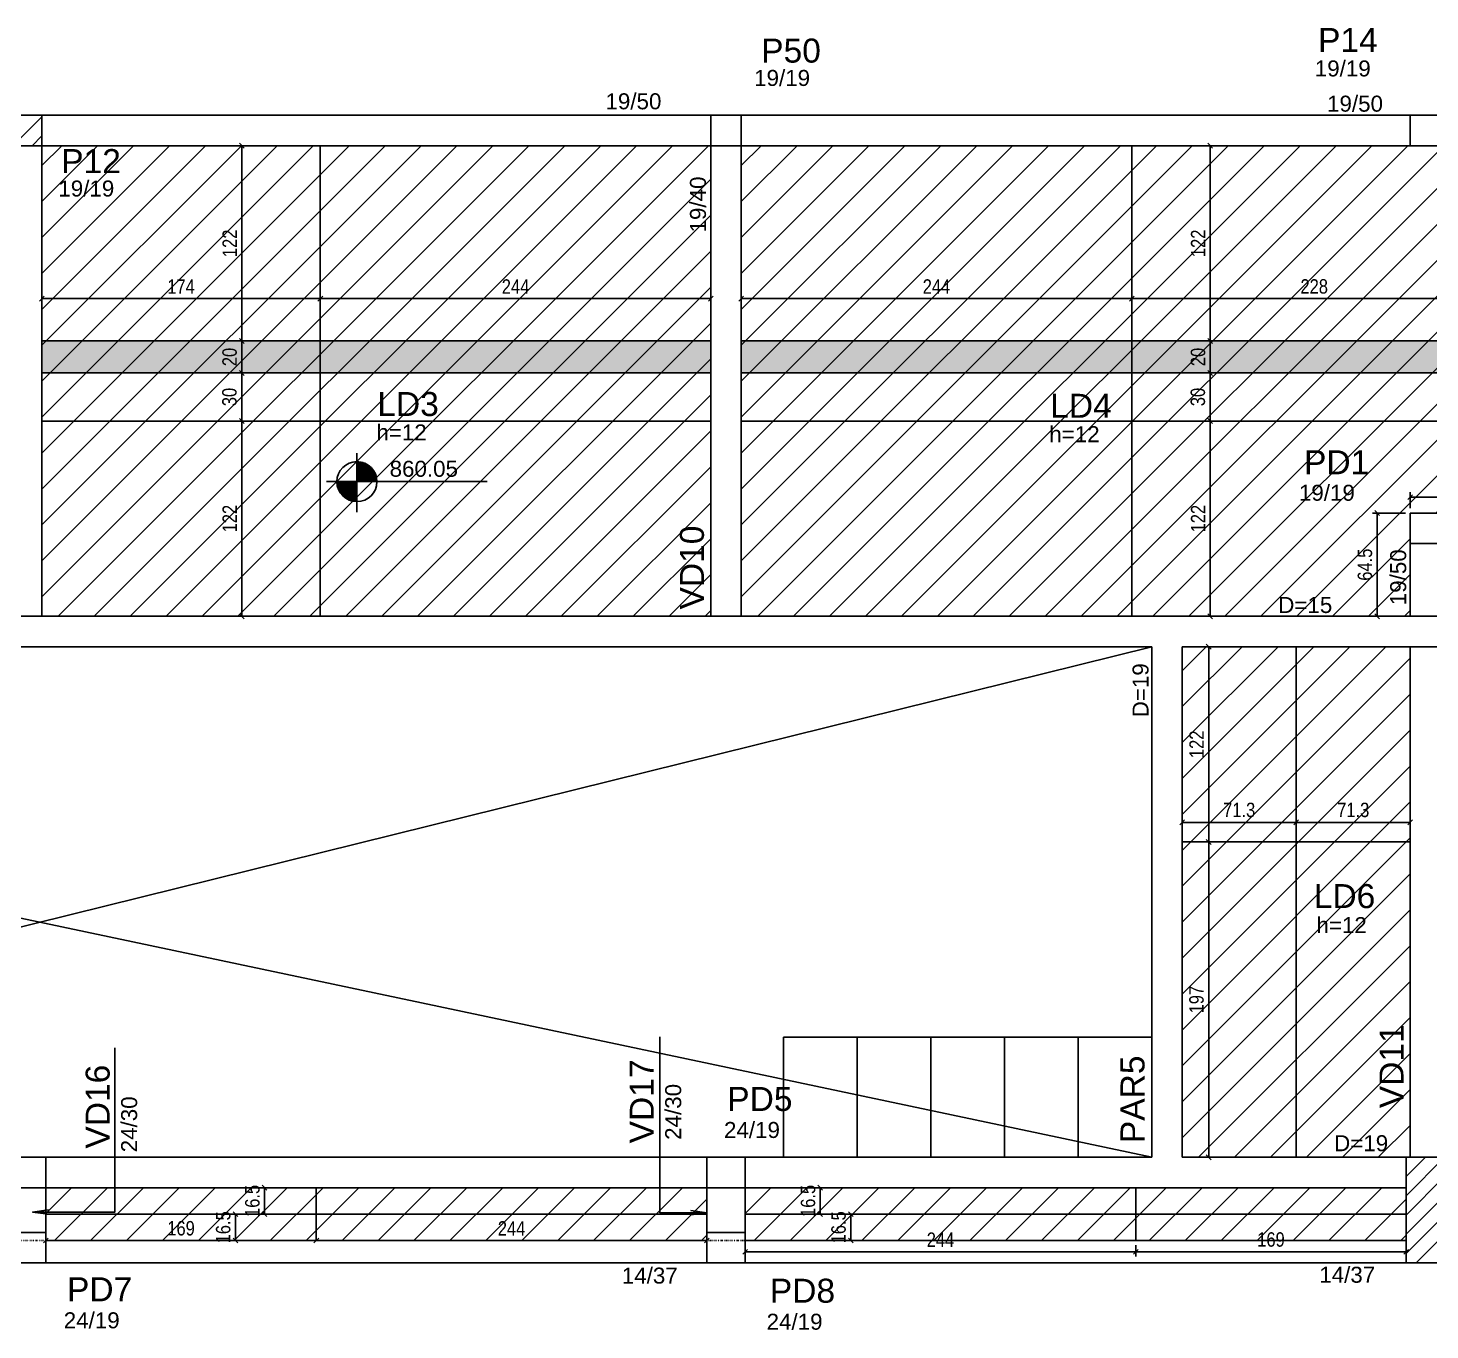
# Model space of a CAD drawing. Header units: millimetres. Extents: x 3536 to 7055, y 911 to 3688.
# Drawn here: x 4480 to 5356, y 918 to 1732 of the extents above; entities that cross this region are included whole.
import ezdxf

# ---------------------------------------------------------------- set-up
doc = ezdxf.new("R2010")
doc.units = ezdxf.units.MM
doc.linetypes.add('ESTILO_TQS_0004', pattern=[2, 0.5, -0.4, 0.1, -0.4, 0.1, -0.5])
doc.linetypes.add('ESTILO_TQS_0005', pattern=[0.4, 0.3, -0.1])
for name, color, linetype in [('3', 3, 'Continuous'), ('4', 4, 'Continuous'), ('7', 7, 'Continuous'), ('9', 9, 'Continuous'), ('COTA', 241, 'Continuous'), ('Painéis', 200, 'Continuous')]:
    doc.layers.add(name, color=color, linetype=linetype)
doc.layers.add('Hachura', color=251, linetype='Continuous', lineweight=9)
doc.layers.add('REAPROVEITAMENTO', color=251, linetype='Continuous', lineweight=9)
doc.styles.add('COTA TECNICA-50', font='techl___.ttf', dxfattribs={"height": 9})
doc.styles.get("Standard").update_dxf_attribs({"font": 'arial.ttf'})
doc.dimstyles.new('COTA PAINEL-50', dxfattribs={"dimtxt": 9, "dimasz": 3, "dimexe": 3, "dimexo": 3, "dimgap": 3, "dimtad": 1, "dimdec": 1, "dimzin": 12, "dimdsep": 46, "dimtxsty": 'COTA TECNICA-50', "dimblk1": 'OBLIQUE', "dimblk2": 'OBLIQUE', "dimsah": 1, "dimcen": 0.9, "dimclrd": 4, "dimclre": 4, "dimclrt": 240, "dimadec": 1, "dimazin": 3, "dimtfac": 1, "dimtdec": 1, "dimtmove": 0, "dimatfit": 3, "dimfxl": 1, "dimtolj": 1, "dimtzin": 12, "dimarcsym": 0})

# ---------------------------------------------------------------- blocks, each defined once
blk = doc.blocks.new('_Oblique')
at = {"color": 0, "linetype": 'ByBlock', "lineweight": -2}
blk.add_line((-0.5, -0.5), (0.5, 0.5), dxfattribs=at)
blk = doc.blocks.new('*D181')
at = {"layer": 'COTA', "color": 4, "lineweight": -2, "transparency": 16777216}
blk.add_line((4613.69, 1364.08), (4613.69, 1486.08), dxfattribs=at)
at = {"layer": 'Defpoints', "color": 0, "transparency": 16777216}
for p in [(4613.69, 1486.08), (4613.69, 1486.08), (4613.69, 1364.08)]:
    blk.add_point(p, dxfattribs=at)
at = {"layer": 'COTA', "color": 4, "lineweight": -2, "transparency": 16777216, "xscale": 3, "yscale": 3, "zscale": 3}
for p, rotation in [((4613.69, 1486.08), 90), ((4613.69, 1364.08), 270)]:
    blk.add_blockref('_Oblique', p, dxfattribs=dict(at, rotation=rotation))
at = {"layer": 'COTA', "color": 240, "transparency": 16777216, "insert": (4606.13, 1425.08), "char_height": 9, "attachment_point": 5, "rotation": 90, "style": 'COTA TECNICA-50'}
blk.add_mtext('\\A1;122', dxfattribs=at)
blk = doc.blocks.new('*D182')
at = {"layer": 'COTA', "color": 4, "lineweight": -2, "transparency": 16777216}
blk.add_line((4613.69, 1486.08), (4613.69, 1516.08), dxfattribs=at)
at = {"layer": 'Defpoints', "color": 0, "transparency": 16777216}
for p in [(4613.69, 1516.08), (4613.69, 1516.08), (4613.69, 1486.08)]:
    blk.add_point(p, dxfattribs=at)
at = {"layer": 'COTA', "color": 4, "lineweight": -2, "transparency": 16777216, "xscale": 3, "yscale": 3, "zscale": 3}
for p, rotation in [((4613.69, 1516.08), 90), ((4613.69, 1486.08), 270)]:
    blk.add_blockref('_Oblique', p, dxfattribs=dict(at, rotation=rotation))
at = {"layer": 'COTA', "color": 240, "transparency": 16777216, "insert": (4605.99, 1501.08), "char_height": 9, "attachment_point": 5, "rotation": 90, "style": 'COTA TECNICA-50'}
blk.add_mtext('\\A1;30', dxfattribs=at)
blk = doc.blocks.new('*D183')
at = {"layer": 'COTA', "color": 4, "lineweight": -2, "transparency": 16777216}
blk.add_line((4613.69, 1516.08), (4613.69, 1536.08), dxfattribs=at)
at = {"layer": 'Defpoints', "color": 0, "transparency": 16777216}
for p in [(4613.69, 1536.08), (4613.69, 1536.08), (4613.69, 1516.08)]:
    blk.add_point(p, dxfattribs=at)
at = {"layer": 'COTA', "color": 4, "lineweight": -2, "transparency": 16777216, "xscale": 3, "yscale": 3, "zscale": 3}
for p, rotation in [((4613.69, 1536.08), 90), ((4613.69, 1516.08), 270)]:
    blk.add_blockref('_Oblique', p, dxfattribs=dict(at, rotation=rotation))
at = {"layer": 'COTA', "color": 240, "transparency": 16777216, "insert": (4606.09, 1526.08), "char_height": 9, "attachment_point": 5, "rotation": 90, "style": 'COTA TECNICA-50'}
blk.add_mtext('\\A1;20', dxfattribs=at)
blk = doc.blocks.new('*D184')
at = {"layer": 'COTA', "color": 4, "lineweight": -2, "transparency": 16777216}
blk.add_line((4613.69, 1536.08), (4613.69, 1658.08), dxfattribs=at)
at = {"layer": 'Defpoints', "color": 0, "transparency": 16777216}
for p in [(4613.69, 1658.08), (4613.69, 1658.08), (4613.69, 1536.08)]:
    blk.add_point(p, dxfattribs=at)
at = {"layer": 'COTA', "color": 4, "lineweight": -2, "transparency": 16777216, "xscale": 3, "yscale": 3, "zscale": 3}
for p, rotation in [((4613.69, 1658.08), 90), ((4613.69, 1536.08), 270)]:
    blk.add_blockref('_Oblique', p, dxfattribs=dict(at, rotation=rotation))
at = {"layer": 'COTA', "color": 240, "transparency": 16777216, "insert": (4606.13, 1597.08), "char_height": 9, "attachment_point": 5, "rotation": 90, "style": 'COTA TECNICA-50'}
blk.add_mtext('\\A1;122', dxfattribs=at)
blk = doc.blocks.new('*D185')
at = {"layer": 'COTA', "color": 4, "lineweight": -2, "transparency": 16777216}
blk.add_line((4488.72, 1562.53), (4662.72, 1562.53), dxfattribs=at)
at = {"layer": 'Defpoints', "color": 0, "transparency": 16777216}
for p in [(4488.72, 1562.53), (4662.72, 1562.53), (4662.72, 1562.53)]:
    blk.add_point(p, dxfattribs=at)
at = {"layer": 'COTA', "color": 4, "lineweight": -2, "transparency": 16777216, "xscale": 3, "yscale": 3, "zscale": 3, "rotation": 180}
blk.add_blockref('_Oblique', (4488.72, 1562.53), dxfattribs=at)
at = {"layer": 'COTA', "color": 4, "lineweight": -2, "transparency": 16777216, "xscale": 3, "yscale": 3, "zscale": 3}
blk.add_blockref('_Oblique', (4662.72, 1562.53), dxfattribs=at)
at = {"layer": 'COTA', "color": 240, "transparency": 16777216, "insert": (4575.72, 1570.1), "char_height": 9, "attachment_point": 5, "style": 'COTA TECNICA-50'}
blk.add_mtext('\\A1;174', dxfattribs=at)
blk = doc.blocks.new('*D186')
at = {"layer": 'COTA', "color": 4, "lineweight": -2, "transparency": 16777216}
blk.add_line((4662.72, 1562.53), (4906.72, 1562.53), dxfattribs=at)
at = {"layer": 'Defpoints', "color": 0, "transparency": 16777216}
for p in [(4662.72, 1562.53), (4906.72, 1562.53), (4906.72, 1562.53)]:
    blk.add_point(p, dxfattribs=at)
at = {"layer": 'COTA', "color": 4, "lineweight": -2, "transparency": 16777216, "xscale": 3, "yscale": 3, "zscale": 3, "rotation": 180}
blk.add_blockref('_Oblique', (4662.72, 1562.53), dxfattribs=at)
at = {"layer": 'COTA', "color": 4, "lineweight": -2, "transparency": 16777216, "xscale": 3, "yscale": 3, "zscale": 3}
blk.add_blockref('_Oblique', (4906.72, 1562.53), dxfattribs=at)
at = {"layer": 'COTA', "color": 240, "transparency": 16777216, "insert": (4784.72, 1570.1), "char_height": 9, "attachment_point": 5, "style": 'COTA TECNICA-50'}
blk.add_mtext('\\A1;244', dxfattribs=at)
blk = doc.blocks.new('*D187')
at = {"layer": 'COTA', "color": 4, "lineweight": -2, "transparency": 16777216}
blk.add_line((5218.75, 1364.08), (5218.75, 1486.08), dxfattribs=at)
at = {"layer": 'Defpoints', "color": 0, "transparency": 16777216}
for p in [(5218.75, 1486.08), (5218.75, 1486.08), (5218.75, 1364.08)]:
    blk.add_point(p, dxfattribs=at)
at = {"layer": 'COTA', "color": 4, "lineweight": -2, "transparency": 16777216, "xscale": 3, "yscale": 3, "zscale": 3}
for p, rotation in [((5218.75, 1486.08), 90), ((5218.75, 1364.08), 270)]:
    blk.add_blockref('_Oblique', p, dxfattribs=dict(at, rotation=rotation))
at = {"layer": 'COTA', "color": 240, "transparency": 16777216, "insert": (5211.2, 1425.08), "char_height": 9, "attachment_point": 5, "rotation": 90, "style": 'COTA TECNICA-50'}
blk.add_mtext('\\A1;122', dxfattribs=at)
blk = doc.blocks.new('*D188')
at = {"layer": 'COTA', "color": 4, "lineweight": -2, "transparency": 16777216}
blk.add_line((5218.75, 1486.08), (5218.75, 1516.08), dxfattribs=at)
at = {"layer": 'Defpoints', "color": 0, "transparency": 16777216}
for p in [(5218.75, 1516.08), (5218.75, 1516.08), (5218.75, 1486.08)]:
    blk.add_point(p, dxfattribs=at)
at = {"layer": 'COTA', "color": 4, "lineweight": -2, "transparency": 16777216, "xscale": 3, "yscale": 3, "zscale": 3}
for p, rotation in [((5218.75, 1516.08), 90), ((5218.75, 1486.08), 270)]:
    blk.add_blockref('_Oblique', p, dxfattribs=dict(at, rotation=rotation))
at = {"layer": 'COTA', "color": 240, "transparency": 16777216, "insert": (5211.06, 1501.08), "char_height": 9, "attachment_point": 5, "rotation": 90, "style": 'COTA TECNICA-50'}
blk.add_mtext('\\A1;30', dxfattribs=at)
blk = doc.blocks.new('*D189')
at = {"layer": 'COTA', "color": 4, "lineweight": -2, "transparency": 16777216}
blk.add_line((5218.75, 1516.08), (5218.75, 1536.08), dxfattribs=at)
at = {"layer": 'Defpoints', "color": 0, "transparency": 16777216}
for p in [(5218.75, 1536.08), (5218.75, 1536.08), (5218.75, 1516.08)]:
    blk.add_point(p, dxfattribs=at)
at = {"layer": 'COTA', "color": 4, "lineweight": -2, "transparency": 16777216, "xscale": 3, "yscale": 3, "zscale": 3}
for p, rotation in [((5218.75, 1536.08), 90), ((5218.75, 1516.08), 270)]:
    blk.add_blockref('_Oblique', p, dxfattribs=dict(at, rotation=rotation))
at = {"layer": 'COTA', "color": 240, "transparency": 16777216, "insert": (5211.16, 1526.08), "char_height": 9, "attachment_point": 5, "rotation": 90, "style": 'COTA TECNICA-50'}
blk.add_mtext('\\A1;20', dxfattribs=at)
blk = doc.blocks.new('*D190')
at = {"layer": 'COTA', "color": 4, "lineweight": -2, "transparency": 16777216}
blk.add_line((5218.75, 1536.08), (5218.75, 1658.08), dxfattribs=at)
at = {"layer": 'Defpoints', "color": 0, "transparency": 16777216}
for p in [(5218.75, 1658.08), (5218.75, 1658.08), (5218.75, 1536.08)]:
    blk.add_point(p, dxfattribs=at)
at = {"layer": 'COTA', "color": 4, "lineweight": -2, "transparency": 16777216, "xscale": 3, "yscale": 3, "zscale": 3}
for p, rotation in [((5218.75, 1658.08), 90), ((5218.75, 1536.08), 270)]:
    blk.add_blockref('_Oblique', p, dxfattribs=dict(at, rotation=rotation))
at = {"layer": 'COTA', "color": 240, "transparency": 16777216, "insert": (5211.2, 1597.08), "char_height": 9, "attachment_point": 5, "rotation": 90, "style": 'COTA TECNICA-50'}
blk.add_mtext('\\A1;122', dxfattribs=at)
blk = doc.blocks.new('*D191')
at = {"layer": 'COTA', "color": 4, "lineweight": -2, "transparency": 16777216}
blk.add_line((5397.72, 1562.53), (5169.72, 1562.53), dxfattribs=at)
at = {"layer": 'Defpoints', "color": 0, "transparency": 16777216}
for p in [(5169.72, 1562.53), (5169.72, 1562.53), (5397.72, 1562.53)]:
    blk.add_point(p, dxfattribs=at)
at = {"layer": 'COTA', "color": 4, "lineweight": -2, "transparency": 16777216, "xscale": 3, "yscale": 3, "zscale": 3, "rotation": 180}
blk.add_blockref('_Oblique', (5169.72, 1562.53), dxfattribs=at)
at = {"layer": 'COTA', "color": 4, "lineweight": -2, "transparency": 16777216, "xscale": 3, "yscale": 3, "zscale": 3}
blk.add_blockref('_Oblique', (5397.72, 1562.53), dxfattribs=at)
at = {"layer": 'COTA', "color": 240, "transparency": 16777216, "insert": (5283.72, 1570.12), "char_height": 9, "attachment_point": 5, "style": 'COTA TECNICA-50'}
blk.add_mtext('\\A1;228', dxfattribs=at)
blk = doc.blocks.new('*D192')
at = {"layer": 'COTA', "color": 4, "lineweight": -2, "transparency": 16777216}
blk.add_line((5169.72, 1562.53), (4925.72, 1562.53), dxfattribs=at)
at = {"layer": 'Defpoints', "color": 0, "transparency": 16777216}
for p in [(4925.72, 1562.53), (4925.72, 1562.53), (5169.72, 1562.53)]:
    blk.add_point(p, dxfattribs=at)
at = {"layer": 'COTA', "color": 4, "lineweight": -2, "transparency": 16777216, "xscale": 3, "yscale": 3, "zscale": 3, "rotation": 180}
blk.add_blockref('_Oblique', (4925.72, 1562.53), dxfattribs=at)
at = {"layer": 'COTA', "color": 4, "lineweight": -2, "transparency": 16777216, "xscale": 3, "yscale": 3, "zscale": 3}
blk.add_blockref('_Oblique', (5169.72, 1562.53), dxfattribs=at)
at = {"layer": 'COTA', "color": 240, "transparency": 16777216, "insert": (5047.72, 1570.1), "char_height": 9, "attachment_point": 5, "style": 'COTA TECNICA-50'}
blk.add_mtext('\\A1;244', dxfattribs=at)
blk = doc.blocks.new('*D291')
at = {"layer": 'COTA', "color": 4, "lineweight": -2, "transparency": 16777216}
for p, q in [((5343.72, 1431.58), (5343.72, 1441.56)), ((5397.72, 1438.56), (5343.72, 1438.56)), ((5397.72, 1431.58), (5397.72, 1441.56))]:
    blk.add_line(p, q, dxfattribs=at)
at = {"layer": 'Defpoints', "color": 0, "transparency": 16777216}
for p in [(5343.72, 1438.56), (5343.72, 1428.58), (5397.72, 1428.58)]:
    blk.add_point(p, dxfattribs=at)
at = {"layer": 'COTA', "color": 4, "lineweight": -2, "transparency": 16777216, "xscale": 3, "yscale": 3, "zscale": 3, "rotation": 180}
blk.add_blockref('_Oblique', (5343.72, 1438.56), dxfattribs=at)
at = {"layer": 'COTA', "color": 4, "lineweight": -2, "transparency": 16777216, "xscale": 3, "yscale": 3, "zscale": 3}
blk.add_blockref('_Oblique', (5397.72, 1438.56), dxfattribs=at)
at = {"layer": 'COTA', "color": 240, "transparency": 16777216, "insert": (5370.72, 1446.16), "char_height": 9, "attachment_point": 5, "style": 'COTA TECNICA-50'}
blk.add_mtext('\\A1;54', dxfattribs=at)
blk = doc.blocks.new('*D292')
at = {"layer": 'COTA', "color": 4, "lineweight": -2, "transparency": 16777216}
for p, q in [((5340.72, 1428.58), (5320.05, 1428.58)), ((5323.05, 1428.58), (5323.05, 1364.08)), ((5340.72, 1364.08), (5320.05, 1364.08))]:
    blk.add_line(p, q, dxfattribs=at)
at = {"layer": 'Defpoints', "color": 0, "transparency": 16777216}
for p in [(5343.72, 1428.58), (5323.05, 1364.08), (5343.72, 1364.08)]:
    blk.add_point(p, dxfattribs=at)
at = {"layer": 'COTA', "color": 4, "lineweight": -2, "transparency": 16777216, "xscale": 3, "yscale": 3, "zscale": 3}
for p, rotation in [((5323.05, 1428.58), 90), ((5323.05, 1364.08), 270)]:
    blk.add_blockref('_Oblique', p, dxfattribs=dict(at, rotation=rotation))
at = {"layer": 'COTA', "color": 240, "transparency": 16777216, "insert": (5315.45, 1396.33), "char_height": 9, "attachment_point": 5, "rotation": 90, "style": 'COTA TECNICA-50'}
blk.add_mtext('\\A1;64.5', dxfattribs=at)
blk = doc.blocks.new('*D193')
at = {"layer": 'COTA', "color": 4, "lineweight": -2, "transparency": 16777216}
blk.add_line((5217.8, 1345.08), (5217.8, 1223.08), dxfattribs=at)
at = {"layer": 'Defpoints', "color": 0, "transparency": 16777216}
for p in [(5217.8, 1345.08), (5217.8, 1223.08), (5217.8, 1223.08)]:
    blk.add_point(p, dxfattribs=at)
at = {"layer": 'COTA', "color": 4, "lineweight": -2, "transparency": 16777216, "xscale": 3, "yscale": 3, "zscale": 3}
for p, rotation in [((5217.8, 1345.08), 90), ((5217.8, 1223.08), 270)]:
    blk.add_blockref('_Oblique', p, dxfattribs=dict(at, rotation=rotation))
at = {"layer": 'COTA', "color": 240, "transparency": 16777216, "insert": (5210.25, 1284.08), "char_height": 9, "attachment_point": 5, "rotation": 90, "style": 'COTA TECNICA-50'}
blk.add_mtext('\\A1;122', dxfattribs=at)
blk = doc.blocks.new('*D194')
at = {"layer": 'COTA', "color": 4, "lineweight": -2, "transparency": 16777216}
blk.add_line((5217.8, 1223.08), (5217.8, 1026.08), dxfattribs=at)
at = {"layer": 'Defpoints', "color": 0, "transparency": 16777216}
for p in [(5217.8, 1223.08), (5217.8, 1026.08), (5217.8, 1026.08)]:
    blk.add_point(p, dxfattribs=at)
at = {"layer": 'COTA', "color": 4, "lineweight": -2, "transparency": 16777216, "xscale": 3, "yscale": 3, "zscale": 3}
for p, rotation in [((5217.8, 1223.08), 90), ((5217.8, 1026.08), 270)]:
    blk.add_blockref('_Oblique', p, dxfattribs=dict(at, rotation=rotation))
at = {"layer": 'COTA', "color": 240, "transparency": 16777216, "insert": (5210.21, 1124.58), "char_height": 9, "attachment_point": 5, "rotation": 90, "style": 'COTA TECNICA-50'}
blk.add_mtext('\\A1;197', dxfattribs=at)
blk = doc.blocks.new('*D303')
at = {"layer": 'COTA', "color": 4, "lineweight": -2, "transparency": 16777216}
blk.add_line((5201.22, 1235.35), (5272.47, 1235.35), dxfattribs=at)
at = {"layer": 'Defpoints', "color": 0, "transparency": 16777216}
for p in [(5201.22, 1235.35), (5272.47, 1235.35), (5272.47, 1235.35)]:
    blk.add_point(p, dxfattribs=at)
at = {"layer": 'COTA', "color": 4, "lineweight": -2, "transparency": 16777216, "xscale": 3, "yscale": 3, "zscale": 3, "rotation": 180}
blk.add_blockref('_Oblique', (5201.22, 1235.35), dxfattribs=at)
at = {"layer": 'COTA', "color": 4, "lineweight": -2, "transparency": 16777216, "xscale": 3, "yscale": 3, "zscale": 3}
blk.add_blockref('_Oblique', (5272.47, 1235.35), dxfattribs=at)
at = {"layer": 'COTA', "color": 240, "transparency": 16777216, "insert": (5236.85, 1243.05), "char_height": 9, "attachment_point": 5, "style": 'COTA TECNICA-50'}
blk.add_mtext('\\A1;71.3', dxfattribs=at)
blk = doc.blocks.new('*D304')
at = {"layer": 'COTA', "color": 4, "lineweight": -2, "transparency": 16777216}
blk.add_line((5272.47, 1235.35), (5343.72, 1235.35), dxfattribs=at)
at = {"layer": 'Defpoints', "color": 0, "transparency": 16777216}
for p in [(5272.47, 1235.35), (5343.72, 1235.35), (5343.72, 1235.35)]:
    blk.add_point(p, dxfattribs=at)
at = {"layer": 'COTA', "color": 4, "lineweight": -2, "transparency": 16777216, "xscale": 3, "yscale": 3, "zscale": 3, "rotation": 180}
blk.add_blockref('_Oblique', (5272.47, 1235.35), dxfattribs=at)
at = {"layer": 'COTA', "color": 4, "lineweight": -2, "transparency": 16777216, "xscale": 3, "yscale": 3, "zscale": 3}
blk.add_blockref('_Oblique', (5343.72, 1235.35), dxfattribs=at)
at = {"layer": 'COTA', "color": 240, "transparency": 16777216, "insert": (5308.1, 1243.05), "char_height": 9, "attachment_point": 5, "style": 'COTA TECNICA-50'}
blk.add_mtext('\\A1;71.3', dxfattribs=at)
blk = doc.blocks.new('*D272')
at = {"layer": 'COTA', "color": 4, "lineweight": -2, "transparency": 16777216}
for p, q in [((5172.22, 971.08), (5172.22, 964.04)), ((5341.22, 967.04), (5172.22, 967.04)), ((5341.22, 971.08), (5341.22, 964.04))]:
    blk.add_line(p, q, dxfattribs=at)
at = {"layer": 'Defpoints', "color": 0, "transparency": 16777216}
for p in [(5172.22, 974.08), (5341.22, 974.08), (5172.22, 967.04)]:
    blk.add_point(p, dxfattribs=at)
at = {"layer": 'COTA', "color": 4, "lineweight": -2, "transparency": 16777216, "xscale": 3, "yscale": 3, "zscale": 3, "rotation": 180}
blk.add_blockref('_Oblique', (5172.22, 967.04), dxfattribs=at)
at = {"layer": 'COTA', "color": 4, "lineweight": -2, "transparency": 16777216, "xscale": 3, "yscale": 3, "zscale": 3}
blk.add_blockref('_Oblique', (5341.22, 967.04), dxfattribs=at)
at = {"layer": 'COTA', "color": 240, "transparency": 16777216, "insert": (5256.72, 974.66), "char_height": 9, "attachment_point": 5, "style": 'COTA TECNICA-50'}
blk.add_mtext('\\A1;169', dxfattribs=at)
blk = doc.blocks.new('*D273')
at = {"layer": 'COTA', "color": 4, "lineweight": -2, "transparency": 16777216}
for p, q in [((4928.22, 971.08), (4928.22, 964.04)), ((5172.22, 967.04), (4928.22, 967.04)), ((5172.22, 971.08), (5172.22, 964.04))]:
    blk.add_line(p, q, dxfattribs=at)
at = {"layer": 'Defpoints', "color": 0, "transparency": 16777216}
for p in [(4928.22, 974.08), (5172.22, 974.08), (4928.22, 967.04)]:
    blk.add_point(p, dxfattribs=at)
at = {"layer": 'COTA', "color": 4, "lineweight": -2, "transparency": 16777216, "xscale": 3, "yscale": 3, "zscale": 3, "rotation": 180}
blk.add_blockref('_Oblique', (4928.22, 967.04), dxfattribs=at)
at = {"layer": 'COTA', "color": 4, "lineweight": -2, "transparency": 16777216, "xscale": 3, "yscale": 3, "zscale": 3}
blk.add_blockref('_Oblique', (5172.22, 967.04), dxfattribs=at)
at = {"layer": 'COTA', "color": 240, "transparency": 16777216, "insert": (5050.22, 974.61), "char_height": 9, "attachment_point": 5, "style": 'COTA TECNICA-50'}
blk.add_mtext('\\A1;244', dxfattribs=at)
blk = doc.blocks.new('*D274')
at = {"layer": 'COTA', "color": 4, "lineweight": -2, "transparency": 16777216}
for p, q in [((4972.75, 1007.08), (4972.09, 1007.08)), ((4975.09, 990.58), (4975.09, 1007.08)), ((4972.75, 990.58), (4972.09, 990.58))]:
    blk.add_line(p, q, dxfattribs=at)
at = {"layer": 'Defpoints', "color": 0, "transparency": 16777216}
for p in [(4975.09, 1007.08), (4975.75, 1007.08), (4975.75, 990.58)]:
    blk.add_point(p, dxfattribs=at)
at = {"layer": 'COTA', "color": 4, "lineweight": -2, "transparency": 16777216, "xscale": 3, "yscale": 3, "zscale": 3}
for p, rotation in [((4975.09, 1007.08), 90), ((4975.09, 990.58), 270)]:
    blk.add_blockref('_Oblique', p, dxfattribs=dict(at, rotation=rotation))
at = {"layer": 'COTA', "color": 240, "transparency": 16777216, "insert": (4967.49, 998.83), "char_height": 9, "attachment_point": 5, "rotation": 90, "style": 'COTA TECNICA-50'}
blk.add_mtext('\\A1;16.5', dxfattribs=at)
blk = doc.blocks.new('*D166')
at = {"layer": 'COTA', "color": 4, "lineweight": -2, "transparency": 16777216}
blk.add_line((4994.16, 990.58), (4994.16, 974.08), dxfattribs=at)
at = {"layer": 'Defpoints', "color": 0, "transparency": 16777216}
for p in [(4994.16, 990.58), (4994.16, 974.08), (4994.16, 974.08)]:
    blk.add_point(p, dxfattribs=at)
at = {"layer": 'COTA', "color": 4, "lineweight": -2, "transparency": 16777216, "xscale": 3, "yscale": 3, "zscale": 3}
for p, rotation in [((4994.16, 990.58), 90), ((4994.16, 974.08), 270)]:
    blk.add_blockref('_Oblique', p, dxfattribs=dict(at, rotation=rotation))
at = {"layer": 'COTA', "color": 240, "transparency": 16777216, "insert": (4986.56, 982.33), "char_height": 9, "attachment_point": 5, "rotation": 90, "style": 'COTA TECNICA-50'}
blk.add_mtext('\\A1;16.5', dxfattribs=at)
blk = doc.blocks.new('*D275')
at = {"layer": 'COTA', "color": 4, "lineweight": -2, "transparency": 16777216}
blk.add_line((4904.22, 974.08), (4660.22, 974.08), dxfattribs=at)
at = {"layer": 'Defpoints', "color": 0, "transparency": 16777216}
for p in [(4660.22, 974.08), (4660.22, 974.08), (4904.22, 974.08)]:
    blk.add_point(p, dxfattribs=at)
at = {"layer": 'COTA', "color": 4, "lineweight": -2, "transparency": 16777216, "xscale": 3, "yscale": 3, "zscale": 3, "rotation": 180}
blk.add_blockref('_Oblique', (4660.22, 974.08), dxfattribs=at)
at = {"layer": 'COTA', "color": 4, "lineweight": -2, "transparency": 16777216, "xscale": 3, "yscale": 3, "zscale": 3}
blk.add_blockref('_Oblique', (4904.22, 974.08), dxfattribs=at)
at = {"layer": 'COTA', "color": 240, "transparency": 16777216, "insert": (4782.22, 981.64), "char_height": 9, "attachment_point": 5, "style": 'COTA TECNICA-50'}
blk.add_mtext('\\A1;244', dxfattribs=at)
blk = doc.blocks.new('*D276')
at = {"layer": 'COTA', "color": 4, "lineweight": -2, "transparency": 16777216}
blk.add_line((4660.22, 974.08), (4491.22, 974.08), dxfattribs=at)
at = {"layer": 'Defpoints', "color": 0, "transparency": 16777216}
for p in [(4491.22, 974.08), (4491.22, 974.08), (4660.22, 974.08)]:
    blk.add_point(p, dxfattribs=at)
at = {"layer": 'COTA', "color": 4, "lineweight": -2, "transparency": 16777216, "xscale": 3, "yscale": 3, "zscale": 3, "rotation": 180}
blk.add_blockref('_Oblique', (4491.22, 974.08), dxfattribs=at)
at = {"layer": 'COTA', "color": 4, "lineweight": -2, "transparency": 16777216, "xscale": 3, "yscale": 3, "zscale": 3}
blk.add_blockref('_Oblique', (4660.22, 974.08), dxfattribs=at)
at = {"layer": 'COTA', "color": 240, "transparency": 16777216, "insert": (4575.72, 981.69), "char_height": 9, "attachment_point": 5, "style": 'COTA TECNICA-50'}
blk.add_mtext('\\A1;169', dxfattribs=at)
blk = doc.blocks.new('*D167')
at = {"layer": 'COTA', "color": 4, "lineweight": -2, "transparency": 16777216}
blk.add_line((4609.69, 974.08), (4609.69, 990.58), dxfattribs=at)
at = {"layer": 'Defpoints', "color": 0, "transparency": 16777216}
for p in [(4609.69, 990.58), (4609.69, 990.58), (4609.69, 974.08)]:
    blk.add_point(p, dxfattribs=at)
at = {"layer": 'COTA', "color": 4, "lineweight": -2, "transparency": 16777216, "xscale": 3, "yscale": 3, "zscale": 3}
for p, rotation in [((4609.69, 990.58), 90), ((4609.69, 974.08), 270)]:
    blk.add_blockref('_Oblique', p, dxfattribs=dict(at, rotation=rotation))
at = {"layer": 'COTA', "color": 240, "transparency": 16777216, "insert": (4602.09, 982.33), "char_height": 9, "attachment_point": 5, "rotation": 90, "style": 'COTA TECNICA-50'}
blk.add_mtext('\\A1;16.5', dxfattribs=at)
blk = doc.blocks.new('*D277')
at = {"layer": 'COTA', "color": 4, "lineweight": -2, "transparency": 16777216}
blk.add_line((4627.91, 990.58), (4627.91, 1007.08), dxfattribs=at)
at = {"layer": 'Defpoints', "color": 0, "transparency": 16777216}
for p in [(4627.91, 1007.08), (4627.91, 1007.08), (4627.91, 990.58)]:
    blk.add_point(p, dxfattribs=at)
at = {"layer": 'COTA', "color": 4, "lineweight": -2, "transparency": 16777216, "xscale": 3, "yscale": 3, "zscale": 3}
for p, rotation in [((4627.91, 1007.08), 90), ((4627.91, 990.58), 270)]:
    blk.add_blockref('_Oblique', p, dxfattribs=dict(at, rotation=rotation))
at = {"layer": 'COTA', "color": 240, "transparency": 16777216, "insert": (4620.32, 998.83), "char_height": 9, "attachment_point": 5, "rotation": 90, "style": 'COTA TECNICA-50'}
blk.add_mtext('\\A1;16.5', dxfattribs=at)

msp = doc.modelspace()

# ---------------------------------------------------------------- hatches: boundary and pattern name
at = {"layer": 'Hachura', "linetype": 'ByBlock'}
h = msp.add_hatch(color=256, dxfattribs=at)
h.dxf.hatch_style = 1
h.paths.add_polyline_path([(4906.72, 1516.08), (4906.72, 1536.08), (4488.72, 1536.08), (4488.72, 1516.08)])
h = msp.add_hatch(color=256, dxfattribs=at)
h.dxf.hatch_style = 1
h.paths.add_polyline_path([(5397.72, 1516.08), (5397.72, 1536.08), (4925.72, 1536.08), (4925.72, 1516.08)])
at = {"layer": 'REAPROVEITAMENTO', "linetype": 'ByBlock'}
h = msp.add_hatch(dxfattribs=at)
h.set_pattern_fill('ANSI31', color=256, scale=5, style=2)
h.set_pattern_definition([(45, (-2049.038, -604.043), (-11.22532, 11.22532), [])])
h.paths.add_polyline_path([(4488.72, 1364.08), (4906.72, 1364.08), (4906.72, 1658.08), (4488.72, 1658.08)])
h = msp.add_hatch(dxfattribs=at)
h.set_pattern_fill('ANSI31', color=256, scale=5, style=2)
h.set_pattern_definition([(45, (-1612.038, -604.043), (-11.22532, 11.22532), [])])
h.paths.add_polyline_path([(5343.72, 1428.58), (5397.72, 1428.58), (5397.72, 1658.08), (4925.72, 1658.08), (4925.72, 1364.08), (5343.72, 1364.08)])
h = msp.add_hatch(dxfattribs=at)
h.set_pattern_fill('ANSI31', color=256, scale=5, style=2)
h.set_pattern_definition([(45, (-1336.538, -942.043), (-11.22532, 11.22532), [])])
h.paths.add_polyline_path([(5201.22, 1026.08), (5343.72, 1026.08), (5343.72, 1345.08), (5201.22, 1345.08)])
h = msp.add_hatch(dxfattribs=at)
h.set_pattern_fill('ANSI31', color=256, scale=5, style=2)
h.set_pattern_definition([(45, (-1776.038, -1280.043), (-11.22532, 11.22532), [])])
h.paths.add_polyline_path([(4491.22, 974.08), (4904.22, 974.08), (4904.22, 1007.08), (4491.22, 1007.08)])
h = msp.add_hatch(dxfattribs=at)
h.set_pattern_fill('ANSI31', color=256, scale=5, style=2)
h.set_pattern_definition([(45, (-1339.038, -1280.043), (-11.22532, 11.22532), [])])
h.paths.add_polyline_path([(4928.22, 974.08), (5341.22, 974.08), (5341.22, 1007.08), (4928.22, 1007.08)])

# ---------------------------------------------------------------- linework, layer by layer
at = {"layer": '3', "linetype": 'Continuous', "ltscale": 15}
for p, q in [((4470.62, 1658.08), (4488.72, 1676.17)), ((4482.65, 1658.08), (4488.72, 1664.15)), ((4488.72, 1658.08), (4488.72, 1364.08)), ((4906.72, 1658.08), (4906.72, 1364.08)), ((4925.72, 1658.08), (4925.72, 1364.08)), ((4685.6, 1429.09), (4685.6, 1465.94)), ((4685.6, 1460.7), (4685.6, 1435.7)), ((4685.6, 1460.09), (4689.45, 1460.09)), ((4685.6, 1459.3), (4691.35, 1459.3)), ((4685.6, 1458.5), (4692.67, 1458.5)), ((4685.6, 1457.71), (4693.71, 1457.71)), ((4685.6, 1456.92), (4694.55, 1456.92)), ((4685.6, 1456.12), (4695.26, 1456.12)), ((4685.6, 1455.33), (4695.86, 1455.33)), ((4685.6, 1454.54), (4696.37, 1454.54)), ((4666.55, 1448.2), (4766.94, 1448.2)), ((4673.1, 1448.2), (4698.1, 1448.2)), ((4685.6, 1447.4), (4673.1, 1447.4)), ((4685.6, 1446.61), (4673.2, 1446.61)), ((4685.6, 1445.82), (4673.33, 1445.82)), ((4685.6, 1453.75), (4696.8, 1453.75)), ((4685.6, 1452.95), (4697.16, 1452.95)), ((4685.6, 1452.16), (4697.45, 1452.16)), ((4685.6, 1451.37), (4697.69, 1451.37)), ((4685.6, 1450.57), (4697.87, 1450.57)), ((4685.6, 1449.78), (4698, 1449.78)), ((4685.6, 1448.99), (4698.1, 1448.99)), ((4685.6, 1445.02), (4673.51, 1445.02)), ((4685.6, 1444.23), (4673.75, 1444.23)), ((4685.6, 1443.44), (4674.04, 1443.44)), ((4685.6, 1442.65), (4674.4, 1442.65)), ((4685.6, 1441.85), (4674.83, 1441.85)), ((4685.6, 1441.06), (4675.34, 1441.06)), ((4685.6, 1440.27), (4675.94, 1440.27)), ((4685.6, 1439.47), (4676.64, 1439.47)), ((4685.6, 1438.68), (4677.49, 1438.68)), ((4685.6, 1437.89), (4678.53, 1437.89)), ((4685.6, 1437.1), (4679.85, 1437.1)), ((4685.6, 1436.3), (4681.75, 1436.3)), ((5343.72, 1364.08), (5343.72, 1409.58)), ((3608.22, 1364.08), (5362.72, 1364.08)), ((3672.22, 1345.08), (5182.22, 1345.08)), ((5182.22, 1345.08), (5182.22, 1026.08)), ((5201.22, 1345.08), (5201.22, 1026.08)), ((5201.22, 1345.08), (5362.72, 1345.08)), ((5343.72, 1026.08), (5343.72, 1345.08)), ((5201.22, 1026.08), (5341.22, 1026.08)), ((5341.22, 1002.03), (5365.22, 1026.08)), ((5341.22, 1014.05), (5353.25, 1026.08)), ((5341.22, 990.01), (5365.22, 1014.01)), ((4491.22, 1007.08), (4904.22, 1007.08)), ((4491.22, 1007.08), (4491.22, 979.08)), ((4904.22, 1007.08), (5341.22, 1007.08)), ((4904.22, 1007.08), (4904.22, 979.08)), ((4928.22, 1007.08), (4928.22, 979.08)), ((5341.22, 977.99), (5365.22, 1001.99)), ((5341.22, 965.97), (5365.22, 989.97)), ((5347.35, 960.08), (5365.22, 977.94)), ((4904.22, 960.08), (4491.22, 960.08))]:
    msp.add_line(p, q, dxfattribs=at)
at = {"layer": '3', "linetype": 'Continuous'}
for points in [[(4906.72, 1677.08), (4488.72, 1677.08)], [(5343.72, 1677.08), (4925.72, 1677.08)], [(4488.72, 1658.08), (4906.72, 1658.08)], [(4925.72, 1658.08), (5343.72, 1658.08)], [(5182.22, 1026.08), (3893.9, 1026.08), (3672.22, 1235.91)], [(4928.22, 960.08), (5341.22, 960.08)]]:
    msp.add_lwpolyline(points, dxfattribs=at)
at = {"layer": '3', "linetype": 'ESTILO_TQS_0004'}
msp.add_lwpolyline([(4467.22, 974.08), (5341.22, 974.08)], dxfattribs=at)
at = {"layer": '3', "linetype": 'Continuous'}
msp.add_circle((4685.6, 1448.2), 12.5, dxfattribs=at)
at = {"layer": '7', "linetype": 'Continuous'}
for points in [[(4469.72, 1677.08), (4488.72, 1677.08), (4488.72, 1658.08), (4469.72, 1658.08), (4469.72, 1677.08)], [(4906.72, 1677.08), (4925.72, 1677.08), (4925.72, 1658.08), (4906.72, 1658.08), (4906.72, 1677.08)], [(5343.72, 1677.08), (5362.72, 1677.08), (5362.72, 1658.08), (5343.72, 1658.08), (5343.72, 1677.08)], [(5343.72, 1428.58), (5362.72, 1428.58), (5362.72, 1409.58), (5343.72, 1409.58), (5343.72, 1428.58)], [(4467.22, 1007.08), (4491.22, 1007.08), (4491.22, 1026.08), (4467.22, 1026.08), (4467.22, 1007.08)], [(4904.22, 1007.08), (4928.22, 1007.08), (4928.22, 1026.08), (4904.22, 1026.08), (4904.22, 1007.08)], [(5341.22, 960.08), (5365.22, 960.08), (5365.22, 1026.08), (5341.22, 1026.08), (5341.22, 960.08)], [(4467.22, 960.08), (4491.22, 960.08), (4491.22, 979.08), (4467.22, 979.08), (4467.22, 960.08)], [(4904.22, 960.08), (4928.22, 960.08), (4928.22, 979.08), (4904.22, 979.08), (4904.22, 960.08)]]:
    msp.add_lwpolyline(points, dxfattribs=at)
at = {"layer": '9', "linetype": 'Continuous'}
for p, q in [((3672.22, 1345.08), (5182.22, 1026.08)), ((5182.22, 1345.08), (3893.9, 1026.08))]:
    msp.add_line(p, q, dxfattribs=at)
at = {"layer": '9', "linetype": 'ESTILO_TQS_0005'}
for p, q in [((4952.22, 1101.08), (5182.22, 1101.08)), ((4952.22, 1026.08), (4952.22, 1101.08)), ((4998.22, 1026.08), (4998.22, 1101.08)), ((5044.22, 1026.08), (5044.22, 1101.08)), ((5090.22, 1026.08), (5090.22, 1101.08)), ((5136.22, 1026.08), (5136.22, 1101.08))]:
    msp.add_line(p, q, dxfattribs=at)
at = {"layer": '9', "linetype": 'Continuous'}
for points in [[(4874.9, 1101.42), (4874.9, 991.44), (4904.22, 991.44), (4894.31, 992.75), (4904.22, 991.44), (4894.31, 990.14)], [(4534.45, 1094.49), (4534.45, 991.89), (4482.95, 991.89), (4492.87, 993.2), (4482.95, 991.89), (4492.87, 990.59)]]:
    msp.add_lwpolyline(points, dxfattribs=at)
at = {"layer": 'Painéis'}
for p, q in [((4662.72, 1658.08), (4662.72, 1364.08)), ((5169.72, 1658.08), (5169.72, 1364.08)), ((4488.72, 1536.08), (4906.72, 1536.08)), ((5397.72, 1536.08), (4925.72, 1536.08)), ((4488.72, 1516.08), (4906.72, 1516.08)), ((5397.72, 1516.08), (4925.72, 1516.08)), ((4488.72, 1486.08), (4906.72, 1486.08)), ((5397.72, 1486.08), (4925.72, 1486.08)), ((5272.47, 1345.08), (5272.47, 1026.08)), ((5343.72, 1223.08), (5201.22, 1223.08)), ((4660.22, 1007.08), (4660.22, 974.08)), ((5172.22, 1007.08), (5172.22, 974.08)), ((4904.22, 990.58), (4491.22, 990.58)), ((4928.22, 990.58), (5341.22, 990.58))]:
    msp.add_line(p, q, dxfattribs=at)
for points in [[(4904.22, 1007.08), (4491.22, 1007.08), (4491.22, 974.08), (4904.22, 974.08)], [(4928.22, 1007.08), (5341.22, 1007.08), (5341.22, 974.08), (4928.22, 974.08)]]:
    msp.add_lwpolyline(points, close=True, dxfattribs=at)

# ---------------------------------------------------------------- texts
at = {"layer": '3', "linetype": 'Continuous'}
for s, p in [('19/19', (5284.08, 1701.35)), ('19/19', (4933.79, 1695.42)), ('19/50', (4840.91, 1680.83)), ('19/50', (5291.74, 1679.35)), ('19/19', (4499.05, 1626.34)), ('h=12', (4697.75, 1473.95)), ('h=12', (5118.19, 1472.85)), ('860.05', (4706.03, 1451.25)), ('19/19', (5274.17, 1436.26)), ('D=15', (5261.25, 1366.14)), ('h=12', (5285.12, 1166.11)), ('24/19', (4914.96, 1038.15)), ('D=19', (5296.15, 1029.89)), ('14/37', (4851.11, 947.17)), ('14/37', (5286.87, 947.7)), ('24/19', (4502.43, 919.23)), ('24/19', (4941.57, 918.35))]:
    msp.add_text(s, height=10, dxfattribs=at).set_placement(p)
for s, p in [('19/40', (4903.69, 1603.87)), ('19/50', (5341.18, 1370.98)), ('D=19', (5180.22, 1300.96)), ('24/30', (4888.22, 1036.97)), ('24/30', (4548.27, 1029.18))]:
    msp.add_text(s, height=10, rotation=90, dxfattribs=at).set_placement(p)
at = {"layer": '4', "linetype": 'Continuous'}
for s, p in [('P14', (5286.13, 1716.6)), ('P50', (4938.21, 1710)), ('P12', (4500.85, 1640.96)), ('LD3', (4698.34, 1489.21)), ('LD4', (5118.78, 1488.1)), ('PD1', (5277.36, 1452.81)), ('LD6', (5283.45, 1181.76)), ('PD5', (4917, 1055.01)), ('PD7', (4504.47, 936.1)), ('PD8', (4943.61, 935.21))]:
    msp.add_text(s, height=15, dxfattribs=at).set_placement(p)
for s, p in [('VD10', (4902.42, 1368.34)), ('VD11', (5339.52, 1056.74)), ('PAR5', (5177.69, 1034.93)), ('VD16', (4531.12, 1031.51)), ('VD17', (4871.06, 1034.78))]:
    msp.add_text(s, height=15, rotation=90, dxfattribs=at).set_placement(p)

# ---------------------------------------------------------------- dimensions: what is measured, and where the dimension line sits
at = {"layer": 'COTA'}
for base, p1, p2, angle, picture, middle in [((4613.69, 1658.08), (4613.69, 1536.08), (4613.69, 1658.08), 90, '*D184', (4606.13, 1597.08)), ((5218.75, 1658.08), (5218.75, 1536.08), (5218.75, 1658.08), 90, '*D190', (5211.2, 1597.08)), ((4925.72, 1562.53), (5169.72, 1562.53), (4925.72, 1562.53), 180, '*D192', (5047.72, 1570.1)), ((5169.72, 1562.53), (5397.72, 1562.53), (5169.72, 1562.53), 180, '*D191', (5283.72, 1570.12)), ((4613.69, 1536.08), (4613.69, 1516.08), (4613.69, 1536.08), 90, '*D183', (4606.09, 1526.08)), ((5218.75, 1536.08), (5218.75, 1516.08), (5218.75, 1536.08), 90, '*D189', (5211.16, 1526.08)), ((4613.69, 1516.08), (4613.69, 1486.08), (4613.69, 1516.08), 90, '*D182', (4605.99, 1501.08)), ((5218.75, 1516.08), (5218.75, 1486.08), (5218.75, 1516.08), 90, '*D188', (5211.06, 1501.08)), ((4613.69, 1486.08), (4613.69, 1364.08), (4613.69, 1486.08), 90, '*D181', (4606.13, 1425.08)), ((5218.75, 1486.08), (5218.75, 1364.08), (5218.75, 1486.08), 90, '*D187', (5211.2, 1425.08)), ((5323.05, 1364.08), (5343.72, 1428.58), (5343.72, 1364.08), 90, '*D292', (5315.45, 1396.33)), ((5217.8, 1223.08), (5217.8, 1345.08), (5217.8, 1223.08), 90, '*D193', (5210.25, 1284.08)), ((5217.8, 1026.08), (5217.8, 1223.08), (5217.8, 1026.08), 90, '*D194', (5210.21, 1124.58))]:
    dim = msp.add_linear_dim(base=base, p1=p1, p2=p2, angle=angle, dimstyle='COTA PAINEL-50', dxfattribs=at)
    dim.commit()
    dim.dimension.update_dxf_attribs({"geometry": picture, "text_midpoint": middle})
for base, p1, p2, picture, middle in [((4662.72, 1562.53), (4488.72, 1562.53), (4662.72, 1562.53), '*D185', (4575.72, 1570.1)), ((4906.72, 1562.53), (4662.72, 1562.53), (4906.72, 1562.53), '*D186', (4784.72, 1570.1)), ((5343.72, 1438.56), (5397.72, 1428.58), (5343.72, 1428.58), '*D291', (5370.72, 1446.16)), ((5272.4701613, 1235.3500506), (5201.2201613, 1235.3500506), (5272.4701613, 1235.3500506), '*D303', (5236.8451613, 1243.04741902)), ((5343.7201613, 1235.3500506), (5272.4701613, 1235.3500506), (5343.7201613, 1235.3500506), '*D304', (5308.0951613, 1243.04741902)), ((4491.22, 974.08), (4660.22, 974.08), (4491.22, 974.08), '*D276', (4575.72, 981.69)), ((4660.22, 974.08), (4904.22, 974.08), (4660.22, 974.08), '*D275', (4782.22, 981.64)), ((4928.22, 967.04), (5172.22, 974.08), (4928.22, 974.08), '*D273', (5050.22, 974.61)), ((5172.22, 967.04), (5341.22, 974.08), (5172.22, 974.08), '*D272', (5256.72, 974.66))]:
    dim = msp.add_linear_dim(base=base, p1=p1, p2=p2, dimstyle='COTA PAINEL-50', dxfattribs=at)
    dim.commit()
    dim.dimension.update_dxf_attribs({"geometry": picture, "text_midpoint": middle})
for base, p1, p2, picture, middle in [((4627.91, 1007.08), (4627.91, 990.58), (4627.91, 1007.08), '*D277', (4627.91, 998.83)), ((4975.09, 1007.08), (4975.75, 990.58), (4975.75, 1007.08), '*D274', (4975.09, 998.83)), ((4609.69, 990.58), (4609.69, 974.08), (4609.69, 990.58), '*D167', (4609.69, 982.33)), ((4994.16, 974.08), (4994.16, 990.58), (4994.16, 974.08), '*D166', (4994.16, 982.33))]:
    dim = msp.add_linear_dim(base=base, p1=p1, p2=p2, angle=90, dimstyle='COTA PAINEL-50', dxfattribs=at)
    dim.commit()
    dim.dimension.update_dxf_attribs({"geometry": picture, "text_midpoint": middle, "dimtype": 160})

doc.saveas('drawing.dxf')
